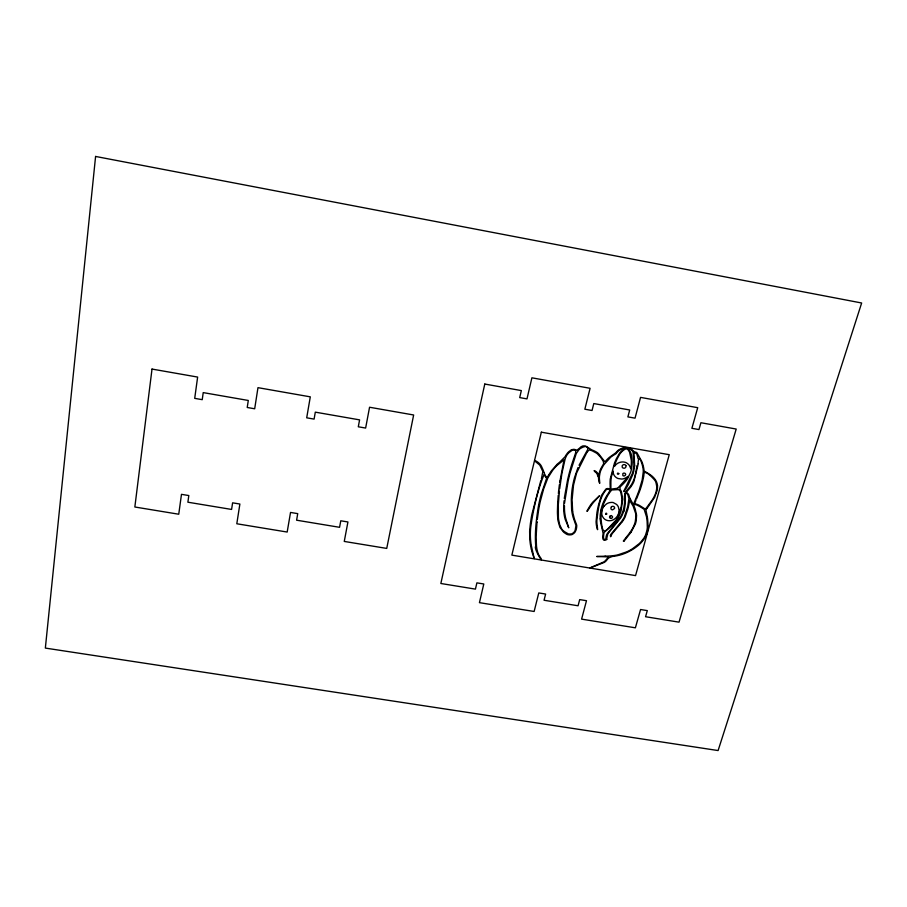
<?xml version="1.0" encoding="UTF-8"?>
<svg xmlns="http://www.w3.org/2000/svg" width="907" height="907" viewBox="0 0 907 907"><rect width="100%" height="100%" fill="white"/><g stroke="black" fill="none" stroke-linecap="round" stroke-linejoin="round"><path stroke-width="1.36" d="M634.651 465.608L633.97 452.672M634.651 465.824L633.698 471.368A72.243 66.596 -18.6 0 1 632.825 474.44L628.494 484.247A122.264 114.078 -15.8 0 1 626.306 488.136L623.88 491.549L624.345 490.007M609.561 516.877L609.549 517.103A1.61 1.451 -19.1 0 0 609.878 517.897L610.037 518.056A1.474 1.326 -19.1 0 0 610.751 518.339M564.483 505.845L564.449 507.467A62.118 56.03 -20.6 0 0 564.732 512.863L565.276 516.31A46.892 42.38 -19.6 0 0 566.705 521.457L568.734 527.806L565.231 519.439A42.425 38.366 -19.2 0 1 564.426 516.117L564.143 514.416A61.619 55.599 -20.6 0 1 563.848 511.956A56.143 50.69 -20.2 0 1 563.712 505.721L564.052 500.777M564.608 503.215L564.619 502.818A15.736 14.308 -17.7 0 1 564.642 502.41L568.213 480.642A303.856 260.094 -29.4 0 1 570.152 472.694L576.262 453.511L579.29 449.282A12.392 11.383 -20.5 0 1 581.138 448.081L581.988 447.639A13.424 12.335 -20.5 0 1 584.006 446.788L585.888 446.482A2.029 1.871 -20.9 0 1 586.727 446.924L587.033 447.219A7.755 7.143 -20.4 0 1 587.702 448.16L587.781 449.35L579.051 465.268M557.703 502.569L558.236 495.335M630.898 468.454L631.091 466.606A42.017 38.513 -20.3 0 0 631.295 460.132L629.583 452.264A20.43 18.662 -22 0 0 628.211 449.985L627.338 448.908L625.399 449.044A19.138 17.403 -23.3 0 0 623.234 450.394L621.567 451.901A21.915 19.909 -23.5 0 0 619.504 454.532L617.202 458.806A77.106 69.057 -25 0 0 614.697 464.803L614.39 466.493A9.274 8.446 -22.2 0 1 619.3 462.559A8.753 7.97 -22.2 0 1 626.51 462.842L628.404 464.293A11.859 10.793 -21.9 0 1 629.492 465.665L630.456 467.797A5.907 5.363 -23.3 0 0 630.716 468.692M557.68 503.056L557.431 511.31A91.528 82.186 -21.8 0 0 557.442 513.124L557.726 518.577A42.039 38.003 -18.5 0 0 557.964 520.55L559.88 527.33L563.632 532.171A37.289 33.831 -18.1 0 0 565.628 533.599L566.603 534.212A3.9 3.526 -15.7 0 0 567.272 534.518L568.133 534.733A8.56 7.744 -16 0 0 570.095 534.892L571.331 534.745A3.753 3.39 -15.8 0 0 572.17 534.484L573.587 533.599A8.027 7.256 -15.8 0 0 575.083 532.046L576.115 529.892A18.14 16.439 -15.2 0 0 576.727 526.241L576.75 525.777A4.376 3.968 -16.2 0 0 576.603 524.836L575.265 521.366A52.05 46.971 -20.5 0 1 574.108 517.863L572.986 513.351A12.381 11.224 -17.7 0 1 572.918 512.931L572.725 511.82M599.402 476.481L600.139 472.173A39.126 35.418 -22.4 0 1 604.005 464.565L610.796 457.151A51.382 46.348 -22.1 0 1 613.211 455.416L615.706 453.931A5.93 5.431 -22.7 0 0 616.522 453.035A15.136 13.786 -23.1 0 1 618.948 450.598L621.567 449.146A20.317 18.48 -22.7 0 1 623.098 448.659L624.674 448.477A4.082 3.73 -23.7 0 1 624.005 448.897L619.742 452.854L616.318 458.806A118.307 104.895 -26.1 0 0 614.39 463.352L610.252 479.043A58.218 52.402 -24.3 0 0 610.116 484.508L610.23 486.696M558.406 493.555L558.576 491.435A9.376 8.571 -17.3 0 1 558.599 491.118L559.404 484.576M564.279 498.431L567.465 480.529A227.589 198.452 -27.7 0 1 571.603 464.894L575.48 453.307M537.284 519.541L538.781 508.884A228.836 199.789 -25.8 0 1 540.277 501.469L543.667 488.907L547.907 477.796A5.068 4.671 -16.1 0 0 548.089 477.513L552.295 470.892A33.774 30.838 -18.4 0 1 553.179 469.69L553.587 469.168A33.899 30.951 -18.4 0 1 557.204 465.268L564.041 459.826L559.63 482.819M537.08 521.593L537.012 522.205M530.334 523.963L531.434 516.752A114.203 102.094 -20.5 0 1 531.91 514.292L540.878 480.381M536.989 522.511L536.15 536.252A82.65 74.091 -18.8 0 0 536.139 538.055L536.513 546.445A8.084 7.301 -12.3 0 1 536.604 546.91L536.706 547.703A13.367 12.052 -13.9 0 0 536.785 548.327L536.91 548.962A44.398 39.965 -16.2 0 0 537.704 552.227L538.134 553.474A19.739 17.789 -14.3 0 0 540.629 557.782C544.427 565.832 533.169 547.941 535.754 546.309C534.665 533.339 536.15 520.289 538.202 507.478A162.262 143.794 -23.5 0 1 541.275 494.009L546.626 478.284L544.109 474.939M559.664 488.816L561.977 473.012L565.129 459.033A8.809 8.14 -18.2 0 0 565.594 457.718L566.512 455.722A17.448 16.02 -19.8 0 1 568.7 452.876L572.306 450.167A3.22 2.97 -19.7 0 1 573.281 450.042L574.301 450.189A10.328 9.501 -19.2 0 1 575.775 450.677L575.594 453.012M559.415 491.095L558.327 504.621L558.406 517.353A49.84 45.01 -19.1 0 0 558.61 519.564L559.687 524.745L561.75 529.008A14.229 12.879 -16.4 0 0 563.723 531.241M530.255 524.677L529.688 530.606A53.66 48.4 -16.7 0 0 529.631 531.751L529.835 539.79A125.585 112.173 -21.3 0 0 530.425 544.722L531.355 549.665M559.823 481.175L559.755 481.832M638.074 463.76C638.381 452.151 642.405 463.636 643.086 468.84A25.838 23.514 -21.7 0 1 643.278 471.663L642.179 479.95L639.208 489.984A147.977 137.819 -12.9 0 1 636.533 496.923L633.755 503.612A23.14 20.952 -20.2 0 1 633.528 504.088L633.256 504.473A3.481 3.14 -21.3 0 1 632.939 503.907M638.029 464.101L637.78 465.665M636.997 465.563L635.83 472.207A70.236 64.635 -18.6 0 1 635.183 475.109L634.118 479.043A14.943 13.594 -21.7 0 1 633.721 480.098L632.168 483.329A29.942 27.312 -21 0 1 630.184 486.492L625.592 491.832L624.447 496.152L624.538 501.537A68.603 62.549 -15.8 0 1 624.458 504.009L623.755 508.271A63.422 57.878 -16.5 0 1 623.007 511.026L621.862 514.246A37.572 34.126 -18.3 0 1 619.413 518.555L607.089 533.906A12.108 10.839 -18.6 0 0 605.944 538.395L605.649 539.2A2.233 2.007 -17.8 0 1 604.572 539.642L603.654 538.667A11.065 9.909 -18.5 0 1 603.54 536.638L603.574 535.992A39.466 35.203 -20.1 0 1 603.835 533.826L604.164 532.364L613.824 523.94A36.189 32.856 -18.1 0 0 615.921 521.434A48.921 44.568 -17.7 0 0 616.839 520.164L617.225 519.62A19.41 17.55 -18.7 0 0 618.438 517.523L619.991 514.02A35.872 32.561 -18.1 0 0 621.148 510.46L622.667 499.167L621.374 491.503A17.777 16.111 -19.6 0 0 620.014 489.315L620.048 487.036L623.551 483.567A42.289 38.797 -20.9 0 0 627.508 478.794L630.66 472.241A60.962 56.109 -19.2 0 0 631.521 468.919L632.145 464.021A51.393 47.164 -19.6 0 0 631.986 458.727L631.521 455.416A16.519 15.09 -22.4 0 0 631.147 454.01A20.407 18.65 -22.1 0 0 629.877 451.051L628.086 448.455L628.823 448.557A12.811 11.689 -22.9 0 1 629.424 448.772L630.036 449.033A5.896 5.385 -23.5 0 1 630.932 449.577L631.85 450.382A26.915 24.546 -21.6 0 1 632.53 451.096L633.12 452.253A4.093 3.73 -24.2 0 0 633.188 453.353L633.959 463.454A30.974 28.321 -21.2 0 1 633.778 466.595L633.505 468.636A39.092 35.792 -20.6 0 1 632.394 473.454L624.504 489.735M637.689 466.243L633.88 481.606A25.509 23.242 -21.2 0 1 632.315 484.599L631.272 486.231A17.789 16.179 -21.4 0 1 630.535 487.263L626.318 492.308M600.956 510.256L600.298 514.235A27.199 24.455 -20.2 0 0 600.173 517.443L600.196 517.92A55.678 49.851 -21.9 0 0 600.253 518.895M625.524 474.769L624.957 475.563A1.587 1.44 -22.1 0 1 623.098 475.744A2.188 1.995 -22.1 0 1 622.848 475.495L622.837 473.658A1.27 1.145 -22.1 0 1 623.619 473.148L624.209 473.114A1.633 1.485 -22.1 0 1 625.66 474.52M610.468 489.995L607.894 489.224A3.968 3.594 -20.1 0 0 606.216 489.678C599.142 497.818 598.155 509.995 596.863 520.391A46.631 41.779 -20.9 0 0 596.863 522.126L596.885 522.545A25.611 23.026 -19.6 0 0 597.225 525.595L597.634 529.575M625.15 493.374L625.116 493.555A12.301 11.099 -21.9 0 0 625.161 494.769A67.991 62.005 -16 0 1 625.082 505.097L624.583 508.464A19.251 17.414 -19.2 0 1 623.925 511.049M541.411 478.805L542.851 471.527L539.778 465.11L535.493 461.606A16.882 15.657 -17.6 0 1 535.062 461.357L534.608 460.427L535.867 460.949A14.671 13.548 -14.9 0 1 541.298 465.937L542.908 469.52A51.88 47.856 -11.2 0 1 543.338 470.574L544.109 472.649M606.681 539.54L606.329 539.756A5.93 5.306 -17.7 0 0 605.343 540.107C601.987 541.32 602.758 536.354 602.974 534.45A52.765 46.971 -20.8 0 1 603.098 533.327L601.59 526.57A57.957 51.892 -22.1 0 1 601.25 525.244A48.955 43.887 -21.5 0 1 600.196 518.895M594.028 470.744L594.414 470.62A3.662 3.345 -20 0 1 594.89 470.824L595.468 471.164A11.145 10.181 -19.4 0 1 596.636 472.094L597.384 472.932A9.603 8.775 -19.5 0 1 598.132 474.554L598.303 475.041A6.678 6.088 -20.9 0 0 598.507 475.529L598.529 475.551M623.903 511.049L622.134 515.233A35.146 31.892 -18.4 0 1 620.535 518.135L608.223 533.293A8.514 7.63 -18.5 0 0 607.69 534.393L606.749 538.475A1.304 1.168 -18 0 0 606.828 538.781A1.326 1.19 -17.8 0 1 606.976 539.223M598.575 475.54L598.643 475.336A14.671 13.435 -19.5 0 0 598.745 474.973L599.119 473.511A26.541 24.092 -21.9 0 1 600.763 468.772L603.688 463.613L603.291 461.38A74.703 68.41 -14.7 0 0 600.434 457.026L596.885 453.341L592.214 450.824L589.369 449.849L587.169 451.913M636.521 498.952L639.356 491.855A66.982 61.393 -18.9 0 0 640.161 489.678L640.796 487.796A119.599 110.779 -15.3 0 0 642.553 481.821L643.743 476.277A39.885 36.371 -20.8 0 0 643.845 475.359L643.959 474.032A44.171 40.327 -20.5 0 0 644.015 473.103C645.512 470.075 653.176 478.295 654.911 480.381A13.22 11.927 -22.5 0 1 655.988 482.637L656.679 486.073A15.804 14.263 -22.3 0 1 656.623 488.907L656.487 489.893A23.435 21.19 -21.9 0 1 654.775 495.358L653.618 497.671A39.205 35.588 -21.3 0 1 652.711 499.201A58.83 53.683 -20.7 0 1 651.974 500.347L646.782 507.398M635.92 500.437L634.673 503.43L635.285 503.804A18.911 16.984 -20 0 1 639.662 505.562L644.945 508.906A7.335 6.587 -22 0 0 645.319 509.122L646.51 507.739M586.886 511.072L589.913 505.981A41.688 37.425 -19.6 0 1 592.895 502.002L599.504 495.8L594.13 501.684A47.311 42.391 -19.8 0 0 589.969 507.228L587.26 511.31M610.751 536.49L611.227 535.436A15.034 13.446 -18.9 0 1 612.644 533.078L622.123 521.922M577.997 467.57L574.528 477.581A119.134 106.346 -24.4 0 0 572.861 484.803L572.362 487.637A69.771 62.934 -22 0 0 571.932 490.834L571.727 492.92A161.809 143.238 -26.3 0 0 571.308 499.632L571.625 509.541A55.338 49.942 -20.8 0 0 573.065 517.171L575.854 525.198A3.764 3.401 -16.1 0 1 575.922 525.709L575.129 530.436A7.426 6.723 -15.8 0 1 574.21 531.978L572.419 533.588A3.753 3.39 -15.9 0 1 571.546 533.951L568.564 534.019L563.735 531.23M610.66 536.706L610.332 535.72A27.425 24.455 -19.4 0 1 611.159 533.974L620.944 522.33A53.796 49.012 -17.8 0 0 622.1 520.72A48.593 44.216 -18 0 0 623.358 518.815A18.299 16.53 -19.2 0 0 623.857 517.942A22.482 20.328 -19 0 0 624.447 516.786L627.644 506.956A34.387 31.201 -18.7 0 0 627.814 506.197L628.948 498.385A2.086 1.882 -21 0 0 628.823 497.977L628.698 497.716A2.46 2.222 -21.3 0 1 628.426 496.685L628.154 495.664A13.31 12.04 -20.2 0 0 627.655 494.542L626.998 493.646A3.231 2.914 -21 0 0 626.34 493.261L625.943 493.181M586.976 452.264L576.829 472.502A31.11 28.321 -20.6 0 0 576.308 474.078L573.678 484.497A47.561 43.083 -20.9 0 0 573.473 485.551L572.068 499.859L572.668 511.537M548.52 475.325L547.692 476.685A13.446 12.415 -15.7 0 1 547.499 476.98L546.966 477.297A3.56 3.277 -16.5 0 1 546.388 477.184L544.744 474.429M610.218 490.415L608.824 492.456M647.02 508.305L647.201 508.056A38.831 34.5 -22.4 0 1 647.938 507.104L654.503 497.58L657.122 490.653A21.439 19.376 -22 0 0 657.484 486.844L657.45 485.891M630.966 532.296L624.243 540.901M626.204 537.352L628.041 535.073A76.165 69.488 -17 0 0 631.215 530.618L632.168 529.121A23.99 21.598 -19 0 0 633.041 527.545A30.396 27.414 -18.8 0 0 635.274 521.536L635.898 516.491A22.38 20.158 -19.2 0 0 635.535 513.113L633.165 506.197L629.605 500.313L628.789 505.006A123.703 113.953 -12.4 0 1 627.769 509.405L625.116 517.069A58.966 53.762 -17.4 0 1 623.528 519.926L622.349 521.638M625.762 537.919L623.313 541.071L624.061 541.116M631.125 532.103L635.388 523.997A40.917 36.983 -18.2 0 0 636.204 520.981L636.567 515.165L635.172 508.963A36.756 33.151 -18.2 0 0 634.208 506.605A26.156 23.491 -22.9 0 1 633.902 505.891L634.118 504.507L635.059 504.519A10.408 9.353 -20.5 0 1 636.884 505.04L639.503 506.389A78.535 70.009 -16.1 0 1 644.14 509.337L646.498 516.775A98.035 88.705 -14.2 0 1 646.793 518.759L646.884 519.462A104.146 94.271 -13.8 0 1 647.122 521.514L647.315 527.25A25.203 22.607 -19.3 0 1 646.838 530.731L645.58 534.858A20.634 18.491 -19.5 0 1 643.766 538.293L641.6 541.116A33.128 29.784 -19.2 0 1 638.959 543.837L632.598 548.678A45.69 41.223 -19 0 1 626.771 551.841L617.531 554.959A55.123 49.84 -19.5 0 1 605.15 556.127M609.821 516.23L611.205 515.584A4.49 4.036 -18.9 0 1 611.579 515.641L612.531 516.718A1.474 1.326 -19.1 0 1 611.613 518.237L610.672 518.339M617.701 488.238L610.887 489.134L610.887 482.377A43.094 38.888 -23.5 0 1 611.375 476.855L613.019 470.96L613.03 471.889A7.369 6.712 -22 0 0 613.302 473.329L613.744 474.497A8.469 7.71 -22.1 0 0 615.932 477.286A11.496 10.453 -22.3 0 0 616.533 477.728L616.941 477.978A6.372 5.805 -21.9 0 0 618.177 478.522L621.465 479.032A7.233 6.576 -22.1 0 0 623.903 478.658L625.513 477.978A11.87 10.816 -22.2 0 0 627.122 476.957L628.086 476.402A10.623 9.671 -21.8 0 1 627.621 477.229L617.928 488M556.966 464.486L551.456 470.79A60.259 54.647 -19.2 0 0 548.52 475.325M611.443 506.82L611.375 506.877A1.213 1.1 -19.6 0 0 611.001 507.342L610.933 508.782A1.859 1.678 -19.6 0 0 612.576 509.847L614.527 508.51A7.256 6.553 -19.3 0 0 614.606 508.192L614.481 507.274A7.71 6.961 -19.2 0 0 614.254 506.9L613.313 506.367A13.854 12.483 -18.9 0 0 612.917 506.299L611.987 506.446A8.061 7.267 -19.6 0 0 611.601 506.696M625.819 493.272L625.274 493.295M634.004 452.638L634.106 452.627A3.911 3.56 -23.7 0 1 634.945 452.706L636.816 453.931L638.12 458.693M605.139 556.184L596.749 556.501L606.976 556.841A10.578 9.41 -16.9 0 1 608.053 556.841L607.565 558.02A27.255 24.478 -16.3 0 1 606.556 559.358L604.844 561.161A8.9 7.959 -16.8 0 1 603.858 561.909L589.935 567.895A1.565 1.395 -15.9 0 0 590.332 567.895L604.345 562.385A12.358 11.054 -16.8 0 0 606.261 560.764L608.45 557.986L612.202 556.513A56.415 51.019 -19.5 0 0 617.644 555.617L620.603 554.88A44.953 40.532 -19 0 0 635.297 547.692A50.497 45.599 -19 0 0 637.236 546.241L638.199 545.458A31.609 28.4 -19.2 0 0 641.204 542.613L644.344 538.724A36.473 32.811 -19 0 0 645.818 536.196L646.51 534.711A22.165 19.863 -19.4 0 0 646.793 533.838L647.519 531.162A28.389 25.487 -19.2 0 0 648.131 526.4L647.666 519.428A66.914 60.372 -16.6 0 0 647.179 516.208L646.113 511.038A5.884 5.272 -21.9 0 1 645.999 510.017L646.374 509.212A33.31 29.636 -22.3 0 1 647.02 508.305M594.516 471.47L595.275 471.957A10.272 9.376 -19.4 0 1 596.443 473.023L596.908 473.624A9.081 8.299 -19.5 0 1 597.475 475.064L597.69 475.676M646.827 472.615L647.598 473.069A26.008 23.491 -21.6 0 1 648.256 473.454L648.562 473.635A41.835 37.731 -20.4 0 1 652.28 476.311L652.53 476.515M626.442 492.41L628.041 493.748A9.909 8.957 -20.5 0 1 628.8 494.893L629.469 497.274A9.682 8.753 -20.4 0 1 629.741 497.807L629.923 498.204M646.555 472.434L646.521 472.411A5.193 4.705 -23.1 0 0 646.169 472.184L645.251 471.674A7.925 7.188 -24.1 0 1 644.423 471.164L644.106 470.858A40.43 36.858 -20.6 0 0 641.827 461.538L636.975 452.82A2.834 2.585 -23.9 0 0 636.329 452.332L634.458 451.799A1.463 1.326 -24.2 0 1 634.163 451.652L630.83 448.557A6.666 6.077 -23.5 0 0 629.345 447.877L625.331 447.548A13.968 12.732 -23 0 0 622.191 448.171L618.88 449.725A12.369 11.281 -23.1 0 0 616.658 451.799A18.027 16.575 -22.6 0 1 615.468 453.024L609.345 457.355A33.99 30.815 -22.2 0 0 606.443 460.144L605.445 461.312A4.116 3.775 -21.5 0 1 604.946 461.89L598.575 453.681A15.158 13.911 -20.2 0 0 597.588 452.842A12.46 11.428 -20.4 0 0 596.636 452.185L595.514 451.539A31.87 29.171 -18.8 0 0 591.965 449.929C587.509 447.911 584.323 442.593 579.063 448.58A23.684 21.689 -20.5 0 0 577.203 450.053L576.058 449.929A7.494 6.905 -19.5 0 0 573.848 449.328L571.421 449.736L568.689 451.777A17.664 16.224 -19.8 0 0 567.011 453.681L565.787 455.416A8.741 8.05 -19.4 0 0 565.163 456.652L559.653 462.185A42.901 39.08 -18.6 0 0 556.955 464.486M605.899 514.314C607.939 514.836 605.853 511.559 605.763 514.133M597.475 529.541L597.328 529.178A18.696 16.814 -19.1 0 1 597.157 528.611L596.897 527.693A23.423 21.065 -19.4 0 1 596.67 526.706L596.591 526.298A40.01 35.906 -20.5 0 1 596.069 521.718L596.965 512.432A117.196 103.557 -24.2 0 1 598.722 504.269L600.944 496.923A45.237 40.645 -21.5 0 1 601.568 495.233L605.876 489.066A3.798 3.447 -20.1 0 1 606.851 488.68L607.248 488.59A2.596 2.358 -20.1 0 1 607.939 488.533L609.051 488.703A8.367 7.619 -20.9 0 0 610.207 488.873L610.264 487.172M632.791 503.657L630.07 498.533M625.898 465.608L625.218 464.86A2.222 2.018 -22.5 0 0 623.313 464.747L622.928 464.974A2.381 2.177 -22.5 0 0 622.168 465.915L622.225 467.116A2.619 2.381 -22.6 0 0 622.769 467.865L624.05 468.261A2.494 2.268 -22.5 0 0 625.218 467.797L625.32 467.717A1.519 1.383 -22.5 0 0 625.592 467.445A2.109 1.927 -22.5 0 0 625.875 465.62M544.155 472.762L544.608 474.055M544.053 474.746C537.987 488.68 533.055 510.142 530.731 527.126A82.322 73.932 -18.6 0 0 531.355 545.957M531.57 550.662L534.223 558.621L531.4 545.946M609.651 516.956A1.474 1.326 -19.1 0 1 609.912 516.31M603.824 506.435A10.521 9.489 -19.4 0 0 602.203 509.677A15.306 13.798 -19.7 0 0 601.919 510.811L601.76 513.895A9.682 8.741 -19.3 0 0 602.599 516.627L603.779 518.373A7.732 6.973 -19.2 0 0 611.216 520.527A8.106 7.313 -19.2 0 0 613.381 519.722L614.617 518.951A10.85 9.796 -19.2 0 0 618.075 514.757L618.574 513.441A13.764 12.437 -19 0 0 619.039 510.108L618.404 507.024A9.75 8.809 -19.3 0 0 616.533 504.405L613.2 502.546A6.53 5.896 -19.5 0 0 611.533 502.41L609.912 502.569A8.424 7.607 -19.4 0 0 606.488 503.952L604.413 505.766A12.403 11.19 -19.5 0 0 603.847 506.446M600.853 510.244A50.939 45.611 -21.4 0 1 608.903 492.501M599.402 476.481A28.434 25.815 -22.2 0 0 599.606 480.948L599.72 483.352L598.949 481.832A36.303 32.924 -22.7 0 1 598.609 479.327L598.541 478.182A4.184 3.821 -19.9 0 0 598.348 477.025L598.291 476.935A8.344 7.607 -21 0 1 597.656 475.687M652.462 476.583A16.349 14.75 -22.4 0 1 657.564 485.88M618.812 473.749L617.678 474.202A1.916 1.746 -21.8 0 1 617.395 473.805L617.52 473.295A1.961 1.78 -21.7 0 1 617.984 473.035L618.812 473.715M95.586 156.446L45.35 648.086L718.095 750.554L861.65 302.995L95.586 156.446M152.013 369.07L134.848 507.002L178.747 514.224L181.479 494.338L188.815 495.551L187.885 502.206L231.591 509.439L232.611 502.829L239.879 504.031L236.806 523.77L287.179 532.046L290.535 512.444L297.734 513.634L296.6 520.199L339.569 527.307L340.783 520.788L347.925 521.967L344.263 541.434L386.733 548.418L413.649 414.987L369.557 407.243L365.634 428.059L358.299 426.789L359.591 419.873L315.307 412.152L314.105 419.102L306.702 417.821L310.296 396.847L257.973 387.663L254.686 408.785L247.226 407.481L248.291 400.463L203.225 392.606L202.238 399.67L194.71 398.354L197.635 377.074L152.013 369.07M601.341 512.194L601.284 512.546A35.974 32.301 -20.7 0 0 601.16 519.983C602.826 538.339 605.774 530.21 615.683 520.505A28.718 26.031 -18.3 0 0 617.554 517.534L621.136 506.832A54.499 49.658 -16.8 0 0 621.851 499.723A40.69 37.006 -17.8 0 0 621.828 497.637L620.728 492.172A23.503 21.315 -19.1 0 0 619.957 490.63L618.551 489.644A24.228 21.847 -19.7 0 0 617.27 489.678L612.191 489.927A6.689 6.066 -20.2 0 0 611.669 489.973L609.617 492.637A97.854 86.539 -22.6 0 0 607.339 496.152L603.597 503.77L601.341 512.194M484.78 384.046L440.847 583.496L475.438 589.119L476.889 582.861L483.794 583.983L479.44 602.656L534.132 611.477L538.781 592.94L545.617 594.051L544.053 600.253L578.065 605.774L579.698 599.606L586.489 600.706L581.591 619.13L635.388 627.814L640.569 609.515L647.303 610.615L645.557 616.726L679.026 622.157L736.201 429.045L700.907 422.73L698.957 429.567L691.894 428.308L697.721 407.685L640.557 397.391L635.036 418.161L627.882 416.891L629.707 409.987L593.79 403.558L592.044 410.497L584.845 409.216L590.094 388.298L531.899 377.811L526.99 398.887L519.711 397.595L521.332 390.588L484.78 384.046M541.332 432.185L511.854 555.129L635.546 575.605L669.253 454.69L541.332 432.185"/></g></svg>
